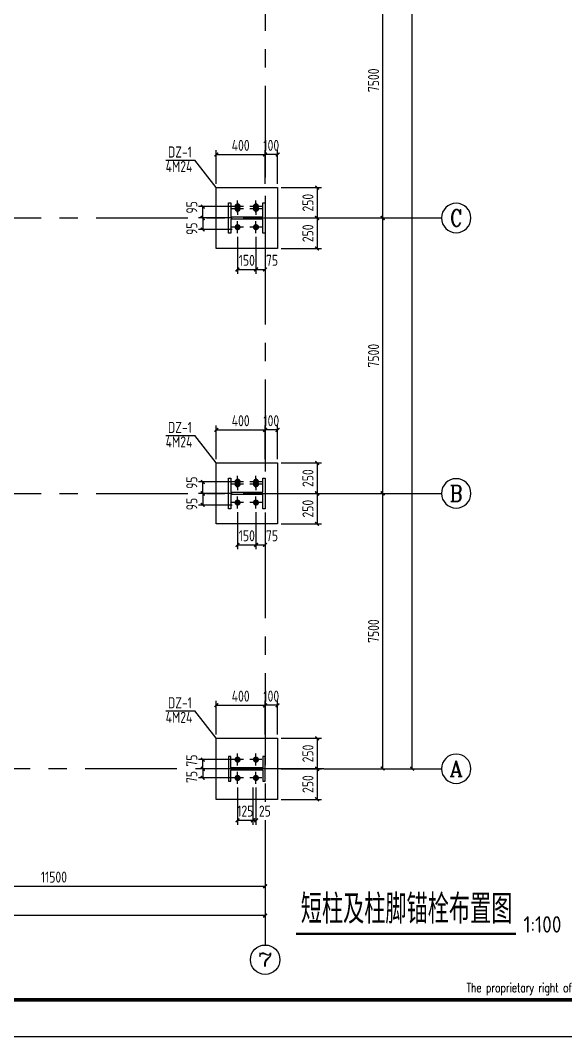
# Model space of a CAD drawing. Header units: millimetres. Extents: x 865490 to 879904, y 39442 to 44891.
# Drawn here: x 870213.7 to 870362.1, y 39448.3 to 39725 of the extents above; entities that cross this region are included whole.
import ezdxf
from ezdxf.enums import TextEntityAlignment as Align

# ---------------------------------------------------------------- set-up
doc = ezdxf.new("R2010")
doc.units = ezdxf.units.MM
doc.header["$LTSCALE"] = 1000
doc.header["$MEASUREMENT"] = 0
doc.linetypes.add('CENTER', pattern=[2, 1.25, -0.25, 0.25, -0.25])
doc.linetypes.add('DOTE', pattern=[2.42, 2, -0.2, 0.02, -0.2])
for name, color, linetype in [('AXIS', 3, 'Continuous'), ('AXIS_TEXT', 7, 'Continuous'), ('DIM', 7, 'Continuous'), ('DOTE', 1, 'DOTE'), ('M_Prof', 2, 'Continuous'), ('NUM', 7, 'Continuous'), ('柱集中标注', 2, 'Continuous'), ('标注', 7, 'Continuous'), ('檩条', 34, 'Continuous')]:
    doc.layers.add(name, color=color, linetype=linetype)
doc.styles.add('_TCH_AXIS', font='COMPLEX', dxfattribs={"bigfont": 'GBCBIG'})
doc.styles.add('COMPLEX', font='COMPLEX')
doc.styles.add('ECEC_TQ', font='txt_l.shx', dxfattribs={"bigfont": 'hztxt_l.shx'})
doc.styles.add('GBHZ', font='gbenor.shx', dxfattribs={"width": 0.9, "bigfont": 'gbcbig.shx'})
doc.dimstyles.new('Y100', dxfattribs={"dimscale": 0, "dimtxt": 3, "dimasz": 0.01, "dimexe": 1.2, "dimexo": 2, "dimgap": 1, "dimtad": 1, "dimdec": 0, "dimlfac": 100, "dimzin": 0, "dimdsep": 46, "dimtxsty": 'GBHZ', "dimblk": 'DX', "dimcen": 0.09, "dimdle": 1, "dimclrd": 7, "dimclre": 7, "dimclrt": 7, "dimadec": 0, "dimazin": 0, "dimtfac": 1, "dimtdec": 0, "dimtix": 1, "dimtmove": 2, "dimatfit": 3, "dimldrblk": 'DX', "dimfxl": 0, "dimtolj": 1, "dimtzin": 0, "dimarcsym": 0})
doc.dimstyles.new('Y30', dxfattribs={"dimscale": 0, "dimtxt": 3, "dimasz": 0.01, "dimexe": 1.2, "dimexo": 1, "dimgap": 1, "dimtad": 1, "dimdec": 0, "dimlfac": 30, "dimzin": 0, "dimdsep": 46, "dimtxsty": 'GBHZ', "dimblk1": 'DX', "dimblk2": 'DX', "dimsah": 1, "dimcen": 0.09, "dimdle": 1, "dimadec": 0, "dimazin": 0, "dimtfac": 1, "dimtdec": 0, "dimtix": 1, "dimtmove": 2, "dimatfit": 3, "dimldrblk": 'DX', "dimfxl": 0, "dimtolj": 1, "dimtzin": 0, "dimarcsym": 0})

# ---------------------------------------------------------------- blocks, each defined once
blk = doc.blocks.new('_AXISO')
blk.add_circle((0, 0), 0.5)
at = {"layer": 'AXIS_TEXT', "style": 'COMPLEX', "width": 1.041667}
blk.add_attdef('A', text='', height=0.56, dxfattribs=at).set_placement((-0.25, -0.28), (0.25, -0.28), align=Align.FIT)
blk = doc.blocks.new('DX')
at = {"color": 0, "linetype": 'ByBlock', "const_width": 40}
blk.add_lwpolyline([(-54, -51), (46, 49)], dxfattribs=at)
blk = doc.blocks.new('*D1705')
at = {"layer": 'Defpoints', "color": 0, "transparency": 16777216}
for p in [(870165.31, 39505.22), (870280.31, 39505.22), (870280.31, 39489.22)]:
    blk.add_point(p, dxfattribs=at)
at = {"layer": 'dim', "color": 7, "lineweight": -2, "transparency": 16777216}
for p, q in [((870165.31, 39503.22), (870165.31, 39488.02)), ((870280.31, 39503.22), (870280.31, 39488.02)), ((870165.32, 39489.22), (870280.3, 39489.22))]:
    blk.add_line(p, q, dxfattribs=at)
at = {"layer": 'dim', "color": 7, "lineweight": -2, "transparency": 16777216, "xscale": 0.01, "yscale": 0.01, "zscale": 0.01, "rotation": 180}
blk.add_blockref('DX', (870165.31, 39489.22), dxfattribs=at)
at = {"layer": 'dim', "color": 7, "lineweight": -2, "transparency": 16777216, "xscale": 0.01, "yscale": 0.01, "zscale": 0.01}
blk.add_blockref('DX', (870280.31, 39489.22), dxfattribs=at)
at = {"layer": 'dim', "color": 7, "transparency": 16777216, "insert": (870222.81, 39491.72), "char_height": 3, "attachment_point": 5, "style": 'GBHZ'}
blk.add_mtext('\\A1;11500', dxfattribs=at)
blk = doc.blocks.new('*D1706')
at = {"layer": 'Defpoints', "color": 0, "transparency": 16777216}
for p in [(869810.31, 39505.22), (870280.31, 39505.22), (869810.31, 39481.22)]:
    blk.add_point(p, dxfattribs=at)
at = {"layer": 'dim', "color": 7, "lineweight": -2, "transparency": 16777216}
for p, q in [((869810.31, 39503.22), (869810.31, 39480.02)), ((870280.31, 39503.22), (870280.31, 39480.02)), ((870280.3, 39481.22), (869810.32, 39481.22))]:
    blk.add_line(p, q, dxfattribs=at)
at = {"layer": 'dim', "color": 7, "lineweight": -2, "transparency": 16777216, "xscale": 0.01, "yscale": 0.01, "zscale": 0.01, "rotation": 180}
blk.add_blockref('DX', (869810.31, 39481.22), dxfattribs=at)
at = {"layer": 'dim', "color": 7, "lineweight": -2, "transparency": 16777216, "xscale": 0.01, "yscale": 0.01, "zscale": 0.01}
blk.add_blockref('DX', (870280.31, 39481.22), dxfattribs=at)
at = {"layer": 'dim', "color": 7, "transparency": 16777216, "insert": (870045.31, 39483.72), "char_height": 3, "attachment_point": 5, "style": 'GBHZ'}
blk.add_mtext('\\A1;47000', dxfattribs=at)
blk = doc.blocks.new('*D1714')
at = {"layer": 'Defpoints', "color": 0, "transparency": 16777216}
for p in [(870296.31, 39596.22), (870312.31, 39596.22), (870296.31, 39521.22)]:
    blk.add_point(p, dxfattribs=at)
at = {"layer": 'dim', "color": 7, "lineweight": -2, "transparency": 16777216}
for p, q in [((870298.31, 39596.22), (870313.51, 39596.22)), ((870312.31, 39521.23), (870312.31, 39596.21)), ((870298.31, 39521.22), (870313.51, 39521.22))]:
    blk.add_line(p, q, dxfattribs=at)
at = {"layer": 'dim', "color": 7, "lineweight": -2, "transparency": 16777216, "xscale": 0.01, "yscale": 0.01, "zscale": 0.01}
for p, rotation in [((870312.31, 39596.22), 90), ((870312.31, 39521.22), 270)]:
    blk.add_blockref('DX', p, dxfattribs=dict(at, rotation=rotation))
at = {"layer": 'dim', "color": 7, "transparency": 16777216, "insert": (870309.81, 39558.72), "char_height": 3, "attachment_point": 5, "rotation": 90, "style": 'GBHZ'}
blk.add_mtext('\\A1;7500', dxfattribs=at)
blk = doc.blocks.new('*D1715')
at = {"layer": 'Defpoints', "color": 0, "transparency": 16777216}
for p in [(870296.31, 39671.22), (870312.31, 39671.22), (870296.31, 39596.22)]:
    blk.add_point(p, dxfattribs=at)
at = {"layer": 'dim', "color": 7, "lineweight": -2, "transparency": 16777216}
for p, q in [((870298.31, 39671.22), (870313.51, 39671.22)), ((870312.31, 39596.23), (870312.31, 39671.21)), ((870298.31, 39596.22), (870313.51, 39596.22))]:
    blk.add_line(p, q, dxfattribs=at)
at = {"layer": 'dim', "color": 7, "lineweight": -2, "transparency": 16777216, "xscale": 0.01, "yscale": 0.01, "zscale": 0.01}
for p, rotation in [((870312.31, 39671.22), 90), ((870312.31, 39596.22), 270)]:
    blk.add_blockref('DX', p, dxfattribs=dict(at, rotation=rotation))
at = {"layer": 'dim', "color": 7, "transparency": 16777216, "insert": (870309.81, 39633.72), "char_height": 3, "attachment_point": 5, "rotation": 90, "style": 'GBHZ'}
blk.add_mtext('\\A1;7500', dxfattribs=at)
blk = doc.blocks.new('*D1716')
at = {"layer": 'Defpoints', "color": 0, "transparency": 16777216}
for p in [(870296.31, 39746.22), (870312.31, 39746.22), (870296.31, 39671.22)]:
    blk.add_point(p, dxfattribs=at)
at = {"layer": 'dim', "color": 7, "lineweight": -2, "transparency": 16777216}
for p, q in [((870298.31, 39746.22), (870313.51, 39746.22)), ((870312.31, 39671.23), (870312.31, 39746.21)), ((870298.31, 39671.22), (870313.51, 39671.22))]:
    blk.add_line(p, q, dxfattribs=at)
at = {"layer": 'dim', "color": 7, "lineweight": -2, "transparency": 16777216, "xscale": 0.01, "yscale": 0.01, "zscale": 0.01}
for p, rotation in [((870312.31, 39746.22), 90), ((870312.31, 39671.22), 270)]:
    blk.add_blockref('DX', p, dxfattribs=dict(at, rotation=rotation))
at = {"layer": 'dim', "color": 7, "transparency": 16777216, "insert": (870309.81, 39708.72), "char_height": 3, "attachment_point": 5, "rotation": 90, "style": 'GBHZ'}
blk.add_mtext('\\A1;7500', dxfattribs=at)
blk = doc.blocks.new('*D1720')
at = {"layer": 'Defpoints', "color": 0, "transparency": 16777216}
for p in [(870296.31, 39971.22), (870320.31, 39971.22), (870296.31, 39521.22)]:
    blk.add_point(p, dxfattribs=at)
at = {"layer": 'dim', "color": 7, "lineweight": -2, "transparency": 16777216}
for p, q in [((870298.31, 39971.22), (870321.51, 39971.22)), ((870320.31, 39521.23), (870320.31, 39971.21)), ((870298.31, 39521.22), (870321.51, 39521.22))]:
    blk.add_line(p, q, dxfattribs=at)
at = {"layer": 'dim', "color": 7, "lineweight": -2, "transparency": 16777216, "xscale": 0.01, "yscale": 0.01, "zscale": 0.01}
for p, rotation in [((870320.31, 39971.22), 90), ((870320.31, 39521.22), 270)]:
    blk.add_blockref('DX', p, dxfattribs=dict(at, rotation=rotation))
at = {"layer": 'dim', "color": 7, "transparency": 16777216, "insert": (870317.81, 39746.22), "char_height": 3, "attachment_point": 5, "rotation": 90, "style": 'GBHZ'}
blk.add_mtext('\\A1;45000', dxfattribs=at)
blk = doc.blocks.new('*D1647')
at = {"layer": 'Defpoints', "color": 0, "transparency": 16777216}
for p in [(870280.31, 39538.5), (870266.97, 39529.55), (870280.31, 39529.55)]:
    blk.add_point(p, dxfattribs=at)
at = {"layer": 'dim', "color": 0, "lineweight": -2, "transparency": 16777216}
for p, q in [((870266.97, 39530.55), (870266.97, 39539.7)), ((870280.31, 39530.55), (870280.31, 39539.7)), ((870266.98, 39538.5), (870280.3, 39538.5))]:
    blk.add_line(p, q, dxfattribs=at)
at = {"layer": 'dim', "color": 0, "lineweight": -2, "transparency": 16777216, "xscale": 0.01, "yscale": 0.01, "zscale": 0.01, "rotation": 180}
blk.add_blockref('DX', (870266.97, 39538.5), dxfattribs=at)
at = {"layer": 'dim', "color": 0, "lineweight": -2, "transparency": 16777216, "xscale": 0.01, "yscale": 0.01, "zscale": 0.01}
blk.add_blockref('DX', (870280.31, 39538.5), dxfattribs=at)
at = {"layer": 'dim', "color": 0, "transparency": 16777216, "insert": (870273.64, 39541), "char_height": 3, "attachment_point": 5, "style": 'GBHZ'}
blk.add_mtext('\\A1;400', dxfattribs=at)
blk = doc.blocks.new('*D1648')
at = {"layer": 'Defpoints', "color": 0, "transparency": 16777216}
for p in [(870283.64, 39529.55), (870283.64, 39521.22), (870294.45, 39521.22)]:
    blk.add_point(p, dxfattribs=at)
at = {"layer": 'dim', "color": 0, "lineweight": -2, "transparency": 16777216}
for p, q in [((870284.64, 39529.55), (870295.65, 39529.55)), ((870294.45, 39529.54), (870294.45, 39521.23)), ((870284.64, 39521.22), (870295.65, 39521.22))]:
    blk.add_line(p, q, dxfattribs=at)
at = {"layer": 'dim', "color": 0, "lineweight": -2, "transparency": 16777216, "xscale": 0.01, "yscale": 0.01, "zscale": 0.01}
for p, rotation in [((870294.45, 39529.55), 90), ((870294.45, 39521.22), 270)]:
    blk.add_blockref('DX', p, dxfattribs=dict(at, rotation=rotation))
at = {"layer": 'dim', "color": 0, "transparency": 16777216, "insert": (870291.95, 39525.38), "char_height": 3, "attachment_point": 5, "rotation": 90, "style": 'GBHZ'}
blk.add_mtext('\\A1;250', dxfattribs=at)
blk = doc.blocks.new('*D1649')
at = {"layer": 'Defpoints', "color": 0, "transparency": 16777216}
for p in [(870283.64, 39521.22), (870283.64, 39512.88), (870294.45, 39512.88)]:
    blk.add_point(p, dxfattribs=at)
at = {"layer": 'dim', "color": 0, "lineweight": -2, "transparency": 16777216}
for p, q in [((870284.64, 39521.22), (870295.65, 39521.22)), ((870294.45, 39521.21), (870294.45, 39512.89)), ((870284.64, 39512.88), (870295.65, 39512.88))]:
    blk.add_line(p, q, dxfattribs=at)
at = {"layer": 'dim', "color": 0, "lineweight": -2, "transparency": 16777216, "xscale": 0.01, "yscale": 0.01, "zscale": 0.01}
for p, rotation in [((870294.45, 39521.22), 90), ((870294.45, 39512.88), 270)]:
    blk.add_blockref('DX', p, dxfattribs=dict(at, rotation=rotation))
at = {"layer": 'dim', "color": 0, "transparency": 16777216, "insert": (870291.95, 39517.05), "char_height": 3, "attachment_point": 5, "rotation": 90, "style": 'GBHZ'}
blk.add_mtext('\\A1;250', dxfattribs=at)
blk = doc.blocks.new('*D1650')
at = {"layer": 'Defpoints', "color": 0, "transparency": 16777216}
for p in [(870263.33, 39523.72), (870272.37, 39523.72), (870272.37, 39521.22)]:
    blk.add_point(p, dxfattribs=at)
at = {"layer": 'dim', "color": 0, "lineweight": -2, "transparency": 16777216}
for p, q in [((870271.37, 39523.72), (870262.13, 39523.72)), ((870263.33, 39521.23), (870263.33, 39523.71)), ((870271.37, 39521.22), (870262.13, 39521.22))]:
    blk.add_line(p, q, dxfattribs=at)
at = {"layer": 'dim', "color": 0, "lineweight": -2, "transparency": 16777216, "xscale": 0.01, "yscale": 0.01, "zscale": 0.01}
for p, rotation in [((870263.33, 39523.72), 90), ((870263.33, 39521.22), 270)]:
    blk.add_blockref('DX', p, dxfattribs=dict(at, rotation=rotation))
at = {"layer": 'dim', "color": 0, "transparency": 16777216, "insert": (870260.33, 39523.46), "char_height": 3, "attachment_point": 5, "rotation": 90, "style": 'GBHZ'}
blk.add_mtext('\\A1;75', dxfattribs=at)
blk = doc.blocks.new('*D1651')
at = {"layer": 'Defpoints', "color": 0, "transparency": 16777216}
for p in [(870272.37, 39521.22), (870263.33, 39518.72), (870272.37, 39518.72)]:
    blk.add_point(p, dxfattribs=at)
at = {"layer": 'dim', "color": 0, "lineweight": -2, "transparency": 16777216}
for p, q in [((870271.37, 39521.22), (870262.13, 39521.22)), ((870263.33, 39521.21), (870263.33, 39518.73)), ((870271.37, 39518.72), (870262.13, 39518.72))]:
    blk.add_line(p, q, dxfattribs=at)
at = {"layer": 'dim', "color": 0, "lineweight": -2, "transparency": 16777216, "xscale": 0.01, "yscale": 0.01, "zscale": 0.01}
for p, rotation in [((870263.33, 39521.22), 90), ((870263.33, 39518.72), 270)]:
    blk.add_blockref('DX', p, dxfattribs=dict(at, rotation=rotation))
at = {"layer": 'dim', "color": 0, "transparency": 16777216, "insert": (870260.33, 39518.98), "char_height": 3, "attachment_point": 5, "rotation": 90, "style": 'GBHZ'}
blk.add_mtext('\\A1;75', dxfattribs=at)
blk = doc.blocks.new('*D1652')
at = {"layer": 'Defpoints', "color": 0, "transparency": 16777216}
for p in [(870272.81, 39517.09), (870276.97, 39517.09), (870276.97, 39507.19)]:
    blk.add_point(p, dxfattribs=at)
at = {"layer": '标注', "color": 0, "lineweight": -2, "transparency": 16777216}
for p, q in [((870272.81, 39516.09), (870272.81, 39505.99)), ((870276.97, 39516.09), (870276.97, 39505.99)), ((870272.8, 39507.19), (870272.79, 39507.19)), ((870272.81, 39507.19), (870276.97, 39507.19)), ((870276.98, 39507.19), (870276.99, 39507.19))]:
    blk.add_line(p, q, dxfattribs=at)
at = {"layer": '标注', "color": 0, "lineweight": -2, "transparency": 16777216, "xscale": 0.01, "yscale": 0.01, "zscale": 0.01}
blk.add_blockref('DX', (870272.81, 39507.19), dxfattribs=at)
at = {"layer": '标注', "color": 0, "lineweight": -2, "transparency": 16777216, "xscale": 0.01, "yscale": 0.01, "zscale": 0.01, "rotation": 180}
blk.add_blockref('DX', (870276.97, 39507.19), dxfattribs=at)
at = {"layer": '标注', "color": 0, "transparency": 16777216, "insert": (870274.89, 39509.69), "char_height": 3, "attachment_point": 5, "style": 'GBHZ'}
blk.add_mtext('\\A1;125', dxfattribs=at)
blk = doc.blocks.new('*D1653')
at = {"layer": 'Defpoints', "color": 0, "transparency": 16777216}
for p in [(870276.97, 39517.09), (870277.81, 39517.09), (870277.81, 39507.19)]:
    blk.add_point(p, dxfattribs=at)
at = {"layer": '标注', "color": 0, "lineweight": -2, "transparency": 16777216}
for p, q in [((870276.97, 39516.09), (870276.97, 39505.99)), ((870277.81, 39516.09), (870277.81, 39505.99)), ((870276.96, 39507.19), (870276.95, 39507.19)), ((870276.97, 39507.19), (870277.81, 39507.19)), ((870277.82, 39507.19), (870277.83, 39507.19))]:
    blk.add_line(p, q, dxfattribs=at)
at = {"layer": '标注', "color": 0, "lineweight": -2, "transparency": 16777216, "xscale": 0.01, "yscale": 0.01, "zscale": 0.01}
blk.add_blockref('DX', (870276.97, 39507.19), dxfattribs=at)
at = {"layer": '标注', "color": 0, "lineweight": -2, "transparency": 16777216, "xscale": 0.01, "yscale": 0.01, "zscale": 0.01, "rotation": 180}
blk.add_blockref('DX', (870277.81, 39507.19), dxfattribs=at)
at = {"layer": '标注', "color": 0, "transparency": 16777216, "insert": (870280.23, 39509.69), "char_height": 3, "attachment_point": 5, "style": 'GBHZ'}
blk.add_mtext('\\A1;25', dxfattribs=at)
blk = doc.blocks.new('*D1654')
at = {"layer": 'Defpoints', "color": 0, "transparency": 16777216}
for p in [(870280.31, 39538.5), (870280.31, 39529.55), (870283.64, 39529.55)]:
    blk.add_point(p, dxfattribs=at)
at = {"layer": 'dim', "color": 0, "lineweight": -2, "transparency": 16777216}
for p, q in [((870280.31, 39530.55), (870280.31, 39539.7)), ((870283.64, 39530.55), (870283.64, 39539.7)), ((870280.3, 39538.5), (870280.29, 39538.5)), ((870283.64, 39538.5), (870280.31, 39538.5)), ((870283.65, 39538.5), (870283.66, 39538.5))]:
    blk.add_line(p, q, dxfattribs=at)
at = {"layer": 'dim', "color": 0, "lineweight": -2, "transparency": 16777216, "xscale": 0.01, "yscale": 0.01, "zscale": 0.01}
blk.add_blockref('DX', (870280.31, 39538.5), dxfattribs=at)
at = {"layer": 'dim', "color": 0, "lineweight": -2, "transparency": 16777216, "xscale": 0.01, "yscale": 0.01, "zscale": 0.01, "rotation": 180}
blk.add_blockref('DX', (870283.64, 39538.5), dxfattribs=at)
at = {"layer": 'dim', "color": 0, "transparency": 16777216, "insert": (870281.97, 39541), "char_height": 3, "attachment_point": 5, "style": 'GBHZ'}
blk.add_mtext('\\A1;100', dxfattribs=at)
blk = doc.blocks.new('*D1934')
at = {"layer": 'Defpoints', "color": 0, "transparency": 16777216}
for p in [(870280.31, 39613.5), (870266.97, 39604.55), (870280.31, 39604.55)]:
    blk.add_point(p, dxfattribs=at)
at = {"layer": 'dim', "color": 0, "lineweight": -2, "transparency": 16777216}
for p, q in [((870266.97, 39605.55), (870266.97, 39614.7)), ((870280.31, 39605.55), (870280.31, 39614.7)), ((870266.98, 39613.5), (870280.3, 39613.5))]:
    blk.add_line(p, q, dxfattribs=at)
at = {"layer": 'dim', "color": 0, "lineweight": -2, "transparency": 16777216, "xscale": 0.01, "yscale": 0.01, "zscale": 0.01, "rotation": 180}
blk.add_blockref('DX', (870266.97, 39613.5), dxfattribs=at)
at = {"layer": 'dim', "color": 0, "lineweight": -2, "transparency": 16777216, "xscale": 0.01, "yscale": 0.01, "zscale": 0.01}
blk.add_blockref('DX', (870280.31, 39613.5), dxfattribs=at)
at = {"layer": 'dim', "color": 0, "transparency": 16777216, "insert": (870273.64, 39616), "char_height": 3, "attachment_point": 5, "style": 'GBHZ'}
blk.add_mtext('\\A1;400', dxfattribs=at)
blk = doc.blocks.new('*D1935')
at = {"layer": 'Defpoints', "color": 0, "transparency": 16777216}
for p in [(870283.64, 39604.55), (870283.64, 39596.22), (870294.45, 39596.22)]:
    blk.add_point(p, dxfattribs=at)
at = {"layer": 'dim', "color": 0, "lineweight": -2, "transparency": 16777216}
for p, q in [((870284.64, 39604.55), (870295.65, 39604.55)), ((870294.45, 39604.54), (870294.45, 39596.23)), ((870284.64, 39596.22), (870295.65, 39596.22))]:
    blk.add_line(p, q, dxfattribs=at)
at = {"layer": 'dim', "color": 0, "lineweight": -2, "transparency": 16777216, "xscale": 0.01, "yscale": 0.01, "zscale": 0.01}
for p, rotation in [((870294.45, 39604.55), 90), ((870294.45, 39596.22), 270)]:
    blk.add_blockref('DX', p, dxfattribs=dict(at, rotation=rotation))
at = {"layer": 'dim', "color": 0, "transparency": 16777216, "insert": (870291.95, 39600.38), "char_height": 3, "attachment_point": 5, "rotation": 90, "style": 'GBHZ'}
blk.add_mtext('\\A1;250', dxfattribs=at)
blk = doc.blocks.new('*D1936')
at = {"layer": 'Defpoints', "color": 0, "transparency": 16777216}
for p in [(870283.64, 39596.22), (870283.64, 39587.88), (870294.45, 39587.88)]:
    blk.add_point(p, dxfattribs=at)
at = {"layer": 'dim', "color": 0, "lineweight": -2, "transparency": 16777216}
for p, q in [((870284.64, 39596.22), (870295.65, 39596.22)), ((870294.45, 39596.21), (870294.45, 39587.89)), ((870284.64, 39587.88), (870295.65, 39587.88))]:
    blk.add_line(p, q, dxfattribs=at)
at = {"layer": 'dim', "color": 0, "lineweight": -2, "transparency": 16777216, "xscale": 0.01, "yscale": 0.01, "zscale": 0.01}
for p, rotation in [((870294.45, 39596.22), 90), ((870294.45, 39587.88), 270)]:
    blk.add_blockref('DX', p, dxfattribs=dict(at, rotation=rotation))
at = {"layer": 'dim', "color": 0, "transparency": 16777216, "insert": (870291.95, 39592.05), "char_height": 3, "attachment_point": 5, "rotation": 90, "style": 'GBHZ'}
blk.add_mtext('\\A1;250', dxfattribs=at)
blk = doc.blocks.new('*D1937')
at = {"layer": 'Defpoints', "color": 0, "transparency": 16777216}
for p in [(870263.33, 39599.38), (870272.37, 39599.38), (870272.37, 39596.22)]:
    blk.add_point(p, dxfattribs=at)
at = {"layer": 'dim', "color": 0, "lineweight": -2, "transparency": 16777216}
for p, q in [((870271.37, 39599.38), (870262.13, 39599.38)), ((870263.33, 39596.23), (870263.33, 39599.37)), ((870271.37, 39596.22), (870262.13, 39596.22))]:
    blk.add_line(p, q, dxfattribs=at)
at = {"layer": 'dim', "color": 0, "lineweight": -2, "transparency": 16777216, "xscale": 0.01, "yscale": 0.01, "zscale": 0.01}
for p, rotation in [((870263.33, 39599.38), 90), ((870263.33, 39596.22), 270)]:
    blk.add_blockref('DX', p, dxfattribs=dict(at, rotation=rotation))
at = {"layer": 'dim', "color": 0, "transparency": 16777216, "insert": (870260.33, 39599.12), "char_height": 3, "attachment_point": 5, "rotation": 90, "style": 'GBHZ'}
blk.add_mtext('\\A1;95', dxfattribs=at)
blk = doc.blocks.new('*D1938')
at = {"layer": 'Defpoints', "color": 0, "transparency": 16777216}
for p in [(870272.81, 39592.09), (870277.81, 39592.09), (870277.81, 39582.19)]:
    blk.add_point(p, dxfattribs=at)
at = {"layer": '标注', "color": 0, "lineweight": -2, "transparency": 16777216}
for p, q in [((870272.81, 39591.09), (870272.81, 39580.99)), ((870277.81, 39591.09), (870277.81, 39580.99)), ((870272.8, 39582.19), (870272.79, 39582.19)), ((870272.81, 39582.19), (870277.81, 39582.19)), ((870277.82, 39582.19), (870277.83, 39582.19))]:
    blk.add_line(p, q, dxfattribs=at)
at = {"layer": '标注', "color": 0, "lineweight": -2, "transparency": 16777216, "xscale": 0.01, "yscale": 0.01, "zscale": 0.01}
blk.add_blockref('DX', (870272.81, 39582.19), dxfattribs=at)
at = {"layer": '标注', "color": 0, "lineweight": -2, "transparency": 16777216, "xscale": 0.01, "yscale": 0.01, "zscale": 0.01, "rotation": 180}
blk.add_blockref('DX', (870277.81, 39582.19), dxfattribs=at)
at = {"layer": '标注', "color": 0, "transparency": 16777216, "insert": (870275.31, 39584.69), "char_height": 3, "attachment_point": 5, "style": 'GBHZ'}
blk.add_mtext('\\A1;150', dxfattribs=at)
blk = doc.blocks.new('*D1939')
at = {"layer": 'Defpoints', "color": 0, "transparency": 16777216}
for p in [(870277.81, 39592.09), (870280.31, 39592.05), (870280.31, 39582.19)]:
    blk.add_point(p, dxfattribs=at)
at = {"layer": '标注', "color": 0, "lineweight": -2, "transparency": 16777216}
for p, q in [((870277.81, 39591.09), (870277.81, 39580.99)), ((870280.31, 39591.05), (870280.31, 39580.99)), ((870277.82, 39582.19), (870280.3, 39582.19))]:
    blk.add_line(p, q, dxfattribs=at)
at = {"layer": '标注', "color": 0, "lineweight": -2, "transparency": 16777216, "xscale": 0.01, "yscale": 0.01, "zscale": 0.01, "rotation": 180}
blk.add_blockref('DX', (870277.81, 39582.19), dxfattribs=at)
at = {"layer": '标注', "color": 0, "lineweight": -2, "transparency": 16777216, "xscale": 0.01, "yscale": 0.01, "zscale": 0.01}
blk.add_blockref('DX', (870280.31, 39582.19), dxfattribs=at)
at = {"layer": '标注', "color": 0, "transparency": 16777216, "insert": (870282.17, 39584.69), "char_height": 3, "attachment_point": 5, "style": 'GBHZ'}
blk.add_mtext('\\A1;75', dxfattribs=at)
blk = doc.blocks.new('*D1940')
at = {"layer": 'Defpoints', "color": 0, "transparency": 16777216}
for p in [(870280.31, 39613.5), (870280.31, 39604.55), (870283.64, 39604.55)]:
    blk.add_point(p, dxfattribs=at)
at = {"layer": 'dim', "color": 0, "lineweight": -2, "transparency": 16777216}
for p, q in [((870280.31, 39605.55), (870280.31, 39614.7)), ((870283.64, 39605.55), (870283.64, 39614.7)), ((870280.3, 39613.5), (870280.29, 39613.5)), ((870283.64, 39613.5), (870280.31, 39613.5)), ((870283.65, 39613.5), (870283.66, 39613.5))]:
    blk.add_line(p, q, dxfattribs=at)
at = {"layer": 'dim', "color": 0, "lineweight": -2, "transparency": 16777216, "xscale": 0.01, "yscale": 0.01, "zscale": 0.01}
blk.add_blockref('DX', (870280.31, 39613.5), dxfattribs=at)
at = {"layer": 'dim', "color": 0, "lineweight": -2, "transparency": 16777216, "xscale": 0.01, "yscale": 0.01, "zscale": 0.01, "rotation": 180}
blk.add_blockref('DX', (870283.64, 39613.5), dxfattribs=at)
at = {"layer": 'dim', "color": 0, "transparency": 16777216, "insert": (870281.97, 39616), "char_height": 3, "attachment_point": 5, "style": 'GBHZ'}
blk.add_mtext('\\A1;100', dxfattribs=at)
blk = doc.blocks.new('*D1941')
at = {"layer": 'Defpoints', "color": 0, "transparency": 16777216}
for p in [(870272.37, 39596.22), (870263.33, 39593.05), (870272.37, 39593.05)]:
    blk.add_point(p, dxfattribs=at)
at = {"layer": 'dim', "color": 0, "lineweight": -2, "transparency": 16777216}
for p, q in [((870271.37, 39596.22), (870262.13, 39596.22)), ((870263.33, 39596.21), (870263.33, 39593.06)), ((870271.37, 39593.05), (870262.13, 39593.05))]:
    blk.add_line(p, q, dxfattribs=at)
at = {"layer": 'dim', "color": 0, "lineweight": -2, "transparency": 16777216, "xscale": 0.01, "yscale": 0.01, "zscale": 0.01}
for p, rotation in [((870263.33, 39596.22), 90), ((870263.33, 39593.05), 270)]:
    blk.add_blockref('DX', p, dxfattribs=dict(at, rotation=rotation))
at = {"layer": 'dim', "color": 0, "transparency": 16777216, "insert": (870260.33, 39593.31), "char_height": 3, "attachment_point": 5, "rotation": 90, "style": 'GBHZ'}
blk.add_mtext('\\A1;95', dxfattribs=at)
blk = doc.blocks.new('*D1905')
at = {"layer": 'Defpoints', "color": 0, "transparency": 16777216}
for p in [(870280.31, 39688.5), (870266.97, 39679.55), (870280.31, 39679.55)]:
    blk.add_point(p, dxfattribs=at)
at = {"layer": 'dim', "color": 0, "lineweight": -2, "transparency": 16777216}
for p, q in [((870266.97, 39680.55), (870266.97, 39689.7)), ((870280.31, 39680.55), (870280.31, 39689.7)), ((870266.98, 39688.5), (870280.3, 39688.5))]:
    blk.add_line(p, q, dxfattribs=at)
at = {"layer": 'dim', "color": 0, "lineweight": -2, "transparency": 16777216, "xscale": 0.01, "yscale": 0.01, "zscale": 0.01, "rotation": 180}
blk.add_blockref('DX', (870266.97, 39688.5), dxfattribs=at)
at = {"layer": 'dim', "color": 0, "lineweight": -2, "transparency": 16777216, "xscale": 0.01, "yscale": 0.01, "zscale": 0.01}
blk.add_blockref('DX', (870280.31, 39688.5), dxfattribs=at)
at = {"layer": 'dim', "color": 0, "transparency": 16777216, "insert": (870273.64, 39691), "char_height": 3, "attachment_point": 5, "style": 'GBHZ'}
blk.add_mtext('\\A1;400', dxfattribs=at)
blk = doc.blocks.new('*D1906')
at = {"layer": 'Defpoints', "color": 0, "transparency": 16777216}
for p in [(870283.64, 39679.55), (870283.64, 39671.22), (870294.45, 39671.22)]:
    blk.add_point(p, dxfattribs=at)
at = {"layer": 'dim', "color": 0, "lineweight": -2, "transparency": 16777216}
for p, q in [((870284.64, 39679.55), (870295.65, 39679.55)), ((870294.45, 39679.54), (870294.45, 39671.23)), ((870284.64, 39671.22), (870295.65, 39671.22))]:
    blk.add_line(p, q, dxfattribs=at)
at = {"layer": 'dim', "color": 0, "lineweight": -2, "transparency": 16777216, "xscale": 0.01, "yscale": 0.01, "zscale": 0.01}
for p, rotation in [((870294.45, 39679.55), 90), ((870294.45, 39671.22), 270)]:
    blk.add_blockref('DX', p, dxfattribs=dict(at, rotation=rotation))
at = {"layer": 'dim', "color": 0, "transparency": 16777216, "insert": (870291.95, 39675.38), "char_height": 3, "attachment_point": 5, "rotation": 90, "style": 'GBHZ'}
blk.add_mtext('\\A1;250', dxfattribs=at)
blk = doc.blocks.new('*D1907')
at = {"layer": 'Defpoints', "color": 0, "transparency": 16777216}
for p in [(870283.64, 39671.22), (870283.64, 39662.88), (870294.45, 39662.88)]:
    blk.add_point(p, dxfattribs=at)
at = {"layer": 'dim', "color": 0, "lineweight": -2, "transparency": 16777216}
for p, q in [((870284.64, 39671.22), (870295.65, 39671.22)), ((870294.45, 39671.21), (870294.45, 39662.89)), ((870284.64, 39662.88), (870295.65, 39662.88))]:
    blk.add_line(p, q, dxfattribs=at)
at = {"layer": 'dim', "color": 0, "lineweight": -2, "transparency": 16777216, "xscale": 0.01, "yscale": 0.01, "zscale": 0.01}
for p, rotation in [((870294.45, 39671.22), 90), ((870294.45, 39662.88), 270)]:
    blk.add_blockref('DX', p, dxfattribs=dict(at, rotation=rotation))
at = {"layer": 'dim', "color": 0, "transparency": 16777216, "insert": (870291.95, 39667.05), "char_height": 3, "attachment_point": 5, "rotation": 90, "style": 'GBHZ'}
blk.add_mtext('\\A1;250', dxfattribs=at)
blk = doc.blocks.new('*D1908')
at = {"layer": 'Defpoints', "color": 0, "transparency": 16777216}
for p in [(870263.33, 39674.38), (870272.37, 39674.38), (870272.37, 39671.22)]:
    blk.add_point(p, dxfattribs=at)
at = {"layer": 'dim', "color": 0, "lineweight": -2, "transparency": 16777216}
for p, q in [((870271.37, 39674.38), (870262.13, 39674.38)), ((870263.33, 39671.23), (870263.33, 39674.37)), ((870271.37, 39671.22), (870262.13, 39671.22))]:
    blk.add_line(p, q, dxfattribs=at)
at = {"layer": 'dim', "color": 0, "lineweight": -2, "transparency": 16777216, "xscale": 0.01, "yscale": 0.01, "zscale": 0.01}
for p, rotation in [((870263.33, 39674.38), 90), ((870263.33, 39671.22), 270)]:
    blk.add_blockref('DX', p, dxfattribs=dict(at, rotation=rotation))
at = {"layer": 'dim', "color": 0, "transparency": 16777216, "insert": (870260.33, 39674.12), "char_height": 3, "attachment_point": 5, "rotation": 90, "style": 'GBHZ'}
blk.add_mtext('\\A1;95', dxfattribs=at)
blk = doc.blocks.new('*D1909')
at = {"layer": 'Defpoints', "color": 0, "transparency": 16777216}
for p in [(870272.81, 39667.09), (870277.81, 39667.09), (870277.81, 39657.19)]:
    blk.add_point(p, dxfattribs=at)
at = {"layer": '标注', "color": 0, "lineweight": -2, "transparency": 16777216}
for p, q in [((870272.81, 39666.09), (870272.81, 39655.99)), ((870277.81, 39666.09), (870277.81, 39655.99)), ((870272.8, 39657.19), (870272.79, 39657.19)), ((870272.81, 39657.19), (870277.81, 39657.19)), ((870277.82, 39657.19), (870277.83, 39657.19))]:
    blk.add_line(p, q, dxfattribs=at)
at = {"layer": '标注', "color": 0, "lineweight": -2, "transparency": 16777216, "xscale": 0.01, "yscale": 0.01, "zscale": 0.01}
blk.add_blockref('DX', (870272.81, 39657.19), dxfattribs=at)
at = {"layer": '标注', "color": 0, "lineweight": -2, "transparency": 16777216, "xscale": 0.01, "yscale": 0.01, "zscale": 0.01, "rotation": 180}
blk.add_blockref('DX', (870277.81, 39657.19), dxfattribs=at)
at = {"layer": '标注', "color": 0, "transparency": 16777216, "insert": (870275.31, 39659.69), "char_height": 3, "attachment_point": 5, "style": 'GBHZ'}
blk.add_mtext('\\A1;150', dxfattribs=at)
blk = doc.blocks.new('*D1910')
at = {"layer": 'Defpoints', "color": 0, "transparency": 16777216}
for p in [(870277.81, 39667.09), (870280.31, 39667.05), (870280.31, 39657.19)]:
    blk.add_point(p, dxfattribs=at)
at = {"layer": '标注', "color": 0, "lineweight": -2, "transparency": 16777216}
for p, q in [((870277.81, 39666.09), (870277.81, 39655.99)), ((870280.31, 39666.05), (870280.31, 39655.99)), ((870277.82, 39657.19), (870280.3, 39657.19))]:
    blk.add_line(p, q, dxfattribs=at)
at = {"layer": '标注', "color": 0, "lineweight": -2, "transparency": 16777216, "xscale": 0.01, "yscale": 0.01, "zscale": 0.01, "rotation": 180}
blk.add_blockref('DX', (870277.81, 39657.19), dxfattribs=at)
at = {"layer": '标注', "color": 0, "lineweight": -2, "transparency": 16777216, "xscale": 0.01, "yscale": 0.01, "zscale": 0.01}
blk.add_blockref('DX', (870280.31, 39657.19), dxfattribs=at)
at = {"layer": '标注', "color": 0, "transparency": 16777216, "insert": (870282.17, 39659.69), "char_height": 3, "attachment_point": 5, "style": 'GBHZ'}
blk.add_mtext('\\A1;75', dxfattribs=at)
blk = doc.blocks.new('*D1911')
at = {"layer": 'Defpoints', "color": 0, "transparency": 16777216}
for p in [(870280.31, 39688.5), (870280.31, 39679.55), (870283.64, 39679.55)]:
    blk.add_point(p, dxfattribs=at)
at = {"layer": 'dim', "color": 0, "lineweight": -2, "transparency": 16777216}
for p, q in [((870280.31, 39680.55), (870280.31, 39689.7)), ((870283.64, 39680.55), (870283.64, 39689.7)), ((870280.3, 39688.5), (870280.29, 39688.5)), ((870283.64, 39688.5), (870280.31, 39688.5)), ((870283.65, 39688.5), (870283.66, 39688.5))]:
    blk.add_line(p, q, dxfattribs=at)
at = {"layer": 'dim', "color": 0, "lineweight": -2, "transparency": 16777216, "xscale": 0.01, "yscale": 0.01, "zscale": 0.01}
blk.add_blockref('DX', (870280.31, 39688.5), dxfattribs=at)
at = {"layer": 'dim', "color": 0, "lineweight": -2, "transparency": 16777216, "xscale": 0.01, "yscale": 0.01, "zscale": 0.01, "rotation": 180}
blk.add_blockref('DX', (870283.64, 39688.5), dxfattribs=at)
at = {"layer": 'dim', "color": 0, "transparency": 16777216, "insert": (870281.97, 39691), "char_height": 3, "attachment_point": 5, "style": 'GBHZ'}
blk.add_mtext('\\A1;100', dxfattribs=at)
blk = doc.blocks.new('*D1912')
at = {"layer": 'Defpoints', "color": 0, "transparency": 16777216}
for p in [(870272.37, 39671.22), (870263.33, 39668.05), (870272.37, 39668.05)]:
    blk.add_point(p, dxfattribs=at)
at = {"layer": 'dim', "color": 0, "lineweight": -2, "transparency": 16777216}
for p, q in [((870271.37, 39671.22), (870262.13, 39671.22)), ((870263.33, 39671.21), (870263.33, 39668.06)), ((870271.37, 39668.05), (870262.13, 39668.05))]:
    blk.add_line(p, q, dxfattribs=at)
at = {"layer": 'dim', "color": 0, "lineweight": -2, "transparency": 16777216, "xscale": 0.01, "yscale": 0.01, "zscale": 0.01}
for p, rotation in [((870263.33, 39671.22), 90), ((870263.33, 39668.05), 270)]:
    blk.add_blockref('DX', p, dxfattribs=dict(at, rotation=rotation))
at = {"layer": 'dim', "color": 0, "transparency": 16777216, "insert": (870260.33, 39668.31), "char_height": 3, "attachment_point": 5, "rotation": 90, "style": 'GBHZ'}
blk.add_mtext('\\A1;95', dxfattribs=at)

msp = doc.modelspace()

# ---------------------------------------------------------------- linework, layer by layer
for p, q in [((870272.805, 39672.759), (870272.805, 39676.009)), ((870272.805, 39675.343), (870272.805, 39672.093)), ((870277.805, 39672.759), (870277.805, 39676.009)), ((870277.805, 39675.343), (870277.805, 39672.093)), ((870274.43, 39674.384), (870271.18, 39674.384)), ((870274.43, 39673.718), (870271.18, 39673.718)), ((870279.43, 39674.384), (870276.18, 39674.384)), ((870279.43, 39673.718), (870276.18, 39673.718)), ((870272.805, 39667.093), (870272.805, 39670.343)), ((870277.805, 39667.093), (870277.805, 39670.343)), ((870274.43, 39668.718), (870271.18, 39668.718)), ((870279.43, 39668.718), (870276.18, 39668.718)), ((870272.805, 39597.759), (870272.805, 39601.009)), ((870277.805, 39597.759), (870277.805, 39601.009)), ((870274.43, 39599.384), (870271.18, 39599.384)), ((870274.43, 39598.718), (870271.18, 39598.718)), ((870272.805, 39600.343), (870272.805, 39597.093)), ((870279.43, 39599.384), (870276.18, 39599.384)), ((870279.43, 39598.718), (870276.18, 39598.718)), ((870277.805, 39600.343), (870277.805, 39597.093)), ((870272.805, 39592.093), (870272.805, 39595.343)), ((870277.805, 39592.093), (870277.805, 39595.343)), ((870274.43, 39593.718), (870271.18, 39593.718)), ((870279.43, 39593.718), (870276.18, 39593.718)), ((870274.43, 39523.718), (870271.18, 39523.718)), ((870272.805, 39522.093), (870272.805, 39525.343)), ((870279.43, 39523.718), (870276.18, 39523.718)), ((870277.805, 39522.093), (870277.805, 39525.343)), ((870272.805, 39517.093), (870272.805, 39520.343)), ((870277.805, 39517.093), (870277.805, 39520.343)), ((870274.43, 39518.718), (870271.18, 39518.718)), ((870279.43, 39518.718), (870276.18, 39518.718)), ((870556.028, 39448.259), (869715.028, 39448.259))]:
    msp.add_line(p, q)
at = {"color": 0, "const_width": 1}
msp.add_lwpolyline([(870546.028, 39458.259), (869740.028, 39458.259), (869740.028, 40032.259), (870546.028, 40032.259)], close=True, dxfattribs=at)
for points in [[(870283.639, 39662.884), (870266.972, 39662.884), (870266.972, 39679.551), (870283.639, 39679.551)], [(870283.639, 39587.884), (870266.972, 39587.884), (870266.972, 39604.551), (870283.639, 39604.551)], [(870283.639, 39512.884), (870266.972, 39512.884), (870266.972, 39529.551), (870283.639, 39529.551)]]:
    msp.add_lwpolyline(points, close=True)
at = {"const_width": 0.667}
msp.add_lwpolyline([(870288.74, 39476.248), (870348.552, 39476.248)], dxfattribs=at)
at = {"layer": 'AXIS', "color": 0}
for p, q in [((870296.305, 39671.218), (870328.305, 39671.218)), ((870296.305, 39596.218), (870328.305, 39596.218)), ((870296.305, 39521.218), (870328.305, 39521.218)), ((870280.305, 39505.218), (870280.305, 39473.218))]:
    msp.add_line(p, q, dxfattribs=at)
at = {"layer": 'dim', "const_width": 0.833}
for points in [[(870272.805, 39674.801, -1), (870272.805, 39673.968, -1)], [(870272.805, 39673.301, 1), (870272.805, 39674.134, 1)], [(870277.805, 39674.801, -1), (870277.805, 39673.968, -1)], [(870277.805, 39673.301, 1), (870277.805, 39674.134, 1)], [(870272.805, 39669.134, -1), (870272.805, 39668.301, -1)], [(870277.805, 39669.134, -1), (870277.805, 39668.301, -1)], [(870272.805, 39599.801, -1), (870272.805, 39598.968, -1)], [(870272.805, 39598.301, 1), (870272.805, 39599.134, 1)], [(870277.805, 39599.801, -1), (870277.805, 39598.968, -1)], [(870277.805, 39598.301, 1), (870277.805, 39599.134, 1)], [(870272.805, 39594.134, -1), (870272.805, 39593.301, -1)], [(870277.805, 39594.134, -1), (870277.805, 39593.301, -1)], [(870272.805, 39524.134, -1), (870272.805, 39523.301, -1)], [(870277.805, 39524.134, -1), (870277.805, 39523.301, -1)], [(870272.805, 39519.134, -1), (870272.805, 39518.301, -1)], [(870277.805, 39519.134, -1), (870277.805, 39518.301, -1)]]:
    msp.add_lwpolyline(points, format="xyb", close=True, dxfattribs=at)
at = {"layer": 'DOTE', "linetype": 'CENTER', "ltscale": 0.02}
for p, q in [((870280.305, 39987.218), (870280.305, 39505.218)), ((869794.305, 39671.218), (870296.305, 39671.218)), ((869794.305, 39596.218), (870296.305, 39596.218)), ((870296.305, 39521.218), (869794.305, 39521.218))]:
    msp.add_line(p, q, dxfattribs=at)
at = {"layer": 'M_Prof'}
for points in [[(870280.305, 39675.384), (870280.305, 39667.051), (870279.639, 39667.051), (870279.639, 39670.918), (870270.972, 39670.918), (870270.972, 39667.051), (870270.305, 39667.051), (870270.305, 39675.384), (870270.972, 39675.384), (870270.972, 39671.518), (870279.639, 39671.518), (870279.639, 39675.384)], [(870280.305, 39600.384), (870280.305, 39592.051), (870279.639, 39592.051), (870279.639, 39595.918), (870270.972, 39595.918), (870270.972, 39592.051), (870270.305, 39592.051), (870270.305, 39600.384), (870270.972, 39600.384), (870270.972, 39596.518), (870279.639, 39596.518), (870279.639, 39600.384)], [(870270.305, 39524.551), (870270.305, 39517.884), (870270.972, 39517.884), (870270.972, 39520.918), (870279.639, 39520.918), (870279.639, 39517.884), (870280.305, 39517.884), (870280.305, 39524.551), (870279.639, 39524.551), (870279.639, 39521.518), (870270.972, 39521.518), (870270.972, 39524.551)]]:
    msp.add_lwpolyline(points, close=True, dxfattribs=at)
at = {"layer": '檩条'}
for p, q in [((870253.252, 39686.97), (870261.149, 39686.97)), ((870266.972, 39679.551), (870261.149, 39686.97)), ((870253.252, 39611.97), (870261.149, 39611.97)), ((870266.972, 39604.551), (870261.149, 39611.97)), ((870253.252, 39536.97), (870261.149, 39536.97)), ((870266.972, 39529.551), (870261.149, 39536.97))]:
    msp.add_line(p, q, dxfattribs=at)

# ---------------------------------------------------------------- block references
at = {"layer": 'AXIS', "color": 0}
ref = msp.add_blockref('_AXISO', (870332.305, 39671.218), dxfattribs=dict(at, xscale=-8, yscale=8, zscale=8))
ref.add_attrib('A', 'C', dxfattribs={"layer": 'AXIS_TEXT', "color": 0, "height": 4.557, "style": '_TCH_AXIS'}).set_placement((870330.678, 39668.939), (870333.933, 39668.939), align=Align.FIT)
ref = msp.add_blockref('_AXISO', (870332.305, 39596.218), dxfattribs=dict(at, xscale=-8, yscale=8, zscale=8))
ref.add_attrib('A', 'B', dxfattribs={"layer": 'AXIS_TEXT', "color": 0, "height": 4.353, "style": '_TCH_AXIS'}).set_placement((870330.544, 39594.041), (870334.067, 39594.041), align=Align.FIT)
ref = msp.add_blockref('_AXISO', (870332.305, 39521.218), dxfattribs=dict(at, xscale=-8, yscale=8, zscale=8))
ref.add_attrib('A', 'A', dxfattribs={"layer": 'AXIS_TEXT', "color": 0, "height": 4.252, "style": '_TCH_AXIS'}).set_placement((870330.483, 39519.092), (870334.128, 39519.092), align=Align.FIT)
ref = msp.add_blockref('_AXISO', (870280.305, 39469.218), dxfattribs=dict(at, xscale=8, yscale=8, zscale=8))
ref.add_attrib('A', '7', dxfattribs={"layer": 'AXIS_TEXT', "color": 0, "height": 3.688, "style": '_TCH_AXIS', "width": 1.714286}).set_placement((870278.198, 39467.374), (870282.413, 39467.374), align=Align.FIT)

# ---------------------------------------------------------------- texts
at = {"ltscale": 2, "style": 'GBHZ'}
msp.add_text('1:100', height=4.5, rotation=0.20444, dxfattribs=at).set_placement((870350.628, 39476.554))
at = {"style": 'ECEC_TQ', "width": 0.72}
msp.add_text('The proprietary right of this document belongs to Anhui Huadong Chemical And Medical Engineering  Co.,Ltd.  and any replication or transfer to the 3rd. side is forbidden without its permission. ', height=2.5, dxfattribs=at).set_placement((870456.028, 39461.259), align=Align.MIDDLE)
at = {"layer": 'NUM', "style": 'GBHZ'}
msp.add_text('短柱及柱脚锚栓布置图', height=8, dxfattribs=at).set_placement((870289.994, 39479.021))
at = {"layer": '柱集中标注', "style": 'GBHZ', "width": 0.9}
for s, p in [('DZ-1', (870253.848, 39687.691)), ('4M24', (870253.228, 39683.72)), ('DZ-1', (870253.848, 39612.691)), ('4M24', (870253.228, 39608.72)), ('DZ-1', (870253.848, 39537.691)), ('4M24', (870253.228, 39533.72))]:
    msp.add_text(s, height=3, dxfattribs=at).set_placement(p)

# ---------------------------------------------------------------- dimensions: what is measured, and where the dimension line sits
at = {"layer": 'dim'}
for base, p1, p2, angle, dimstyle, picture, middle in [((870320.305, 39971.218), (870296.305, 39521.218), (870296.305, 39971.218), 90, 'Y100', '*D1720', (870317.805, 39746.218)), ((870312.305, 39746.218), (870296.305, 39671.218), (870296.305, 39746.218), 90, 'Y100', '*D1716', (870309.805, 39708.718)), ((870280.305, 39688.496), (870283.639, 39679.551), (870280.305, 39679.551), 180, 'Y30', '*D1911', (870281.972, 39690.996)), ((870294.446, 39671.218), (870283.639, 39679.551), (870283.639, 39671.218), 270, 'Y30', '*D1906', (870291.946, 39675.384)), ((870294.446, 39662.884), (870283.639, 39671.218), (870283.639, 39662.884), 270, 'Y30', '*D1907', (870291.946, 39667.051)), ((870312.305, 39671.218), (870296.305, 39596.218), (870296.305, 39671.218), 90, 'Y100', '*D1715', (870309.805, 39633.718)), ((870280.305, 39613.496), (870266.972, 39604.551), (870280.305, 39604.551), 0, 'Y30', '*D1934', (870273.639, 39615.996)), ((870280.305, 39613.496), (870283.639, 39604.551), (870280.305, 39604.551), 180, 'Y30', '*D1940', (870281.972, 39615.996)), ((870294.446, 39596.218), (870283.639, 39604.551), (870283.639, 39596.218), 270, 'Y30', '*D1935', (870291.946, 39600.384)), ((870294.446, 39587.884), (870283.639, 39596.218), (870283.639, 39587.884), 270, 'Y30', '*D1936', (870291.946, 39592.051)), ((870312.305, 39596.218), (870296.305, 39521.218), (870296.305, 39596.218), 90, 'Y100', '*D1714', (870309.805, 39558.718)), ((870280.305, 39538.496), (870266.972, 39529.551), (870280.305, 39529.551), 0, 'Y30', '*D1647', (870273.639, 39540.996)), ((870280.305, 39538.496), (870283.639, 39529.551), (870280.305, 39529.551), 180, 'Y30', '*D1654', (870281.972, 39540.996)), ((870294.446, 39521.218), (870283.639, 39529.551), (870283.639, 39521.218), 270, 'Y30', '*D1648', (870291.946, 39525.384)), ((870294.446, 39512.884), (870283.639, 39521.218), (870283.639, 39512.884), 270, 'Y30', '*D1649', (870291.946, 39517.051))]:
    dim = msp.add_linear_dim(base=base, p1=p1, p2=p2, angle=angle, dimstyle=dimstyle, override={"dimscale": 1}, dxfattribs=at)
    dim.commit()
    dim.dimension.update_dxf_attribs({"geometry": picture, "text_midpoint": middle})
for base, p1, p2, dimstyle, picture, middle in [((870280.305, 39688.496), (870266.972, 39679.551), (870280.305, 39679.551), 'Y30', '*D1905', (870273.639, 39690.996)), ((869810.305, 39481.218), (870280.305, 39505.218), (869810.305, 39505.218), 'Y100', '*D1706', (870045.305, 39483.718)), ((870280.305, 39489.218), (870165.305, 39505.218), (870280.305, 39505.218), 'Y100', '*D1705', (870222.805, 39491.718))]:
    dim = msp.add_linear_dim(base=base, p1=p1, p2=p2, dimstyle=dimstyle, override={"dimscale": 1}, dxfattribs=at)
    dim.commit()
    dim.dimension.update_dxf_attribs({"geometry": picture, "text_midpoint": middle})
for base, p1, p2, angle, picture, middle in [((870263.327, 39674.384), (870272.371, 39671.218), (870272.371, 39674.384), 270, '*D1908', (870260.333, 39674.122)), ((870263.327, 39668.051), (870272.371, 39671.218), (870272.371, 39668.051), 90, '*D1912', (870260.333, 39668.313)), ((870263.327, 39599.384), (870272.371, 39596.218), (870272.371, 39599.384), 270, '*D1937', (870260.333, 39599.122)), ((870263.327, 39593.051), (870272.371, 39596.218), (870272.371, 39593.051), 90, '*D1941', (870260.333, 39593.313)), ((870263.327, 39523.718), (870272.371, 39521.218), (870272.371, 39523.718), 270, '*D1650', (870260.333, 39523.456)), ((870263.327, 39518.718), (870272.371, 39521.218), (870272.371, 39518.718), 90, '*D1651', (870260.333, 39518.979))]:
    dim = msp.add_linear_dim(base=base, p1=p1, p2=p2, angle=angle, dimstyle='Y30', override={"dimscale": 1}, dxfattribs=at)
    dim.commit()
    dim.dimension.update_dxf_attribs({"geometry": picture, "text_midpoint": middle, "dimtype": 160})
at = {"layer": '标注'}
for base, p1, p2, picture, middle in [((870277.805, 39657.19), (870272.805, 39667.093), (870277.805, 39667.093), '*D1909', (870275.305, 39659.69)), ((870277.805, 39582.19), (870272.805, 39592.093), (870277.805, 39592.093), '*D1938', (870275.305, 39584.69)), ((870276.972, 39507.19), (870272.805, 39517.093), (870276.972, 39517.093), '*D1652', (870274.889, 39509.69))]:
    dim = msp.add_linear_dim(base=base, p1=p1, p2=p2, angle=180, dimstyle='Y30', override={"dimscale": 1}, dxfattribs=at)
    dim.commit()
    dim.dimension.update_dxf_attribs({"geometry": picture, "text_midpoint": middle})
for base, p1, p2, picture, middle in [((870280.305, 39657.19), (870277.805, 39667.093), (870280.305, 39667.051), '*D1910', (870282.169, 39659.69)), ((870280.305, 39582.19), (870277.805, 39592.093), (870280.305, 39592.051), '*D1939', (870282.169, 39584.69)), ((870277.805, 39507.19), (870276.972, 39517.093), (870277.805, 39517.093), '*D1653', (870280.231, 39509.69))]:
    dim = msp.add_linear_dim(base=base, p1=p1, p2=p2, angle=180, dimstyle='Y30', override={"dimscale": 1}, dxfattribs=at)
    dim.commit()
    dim.dimension.update_dxf_attribs({"geometry": picture, "text_midpoint": middle, "dimtype": 160})

doc.saveas('drawing.dxf')
